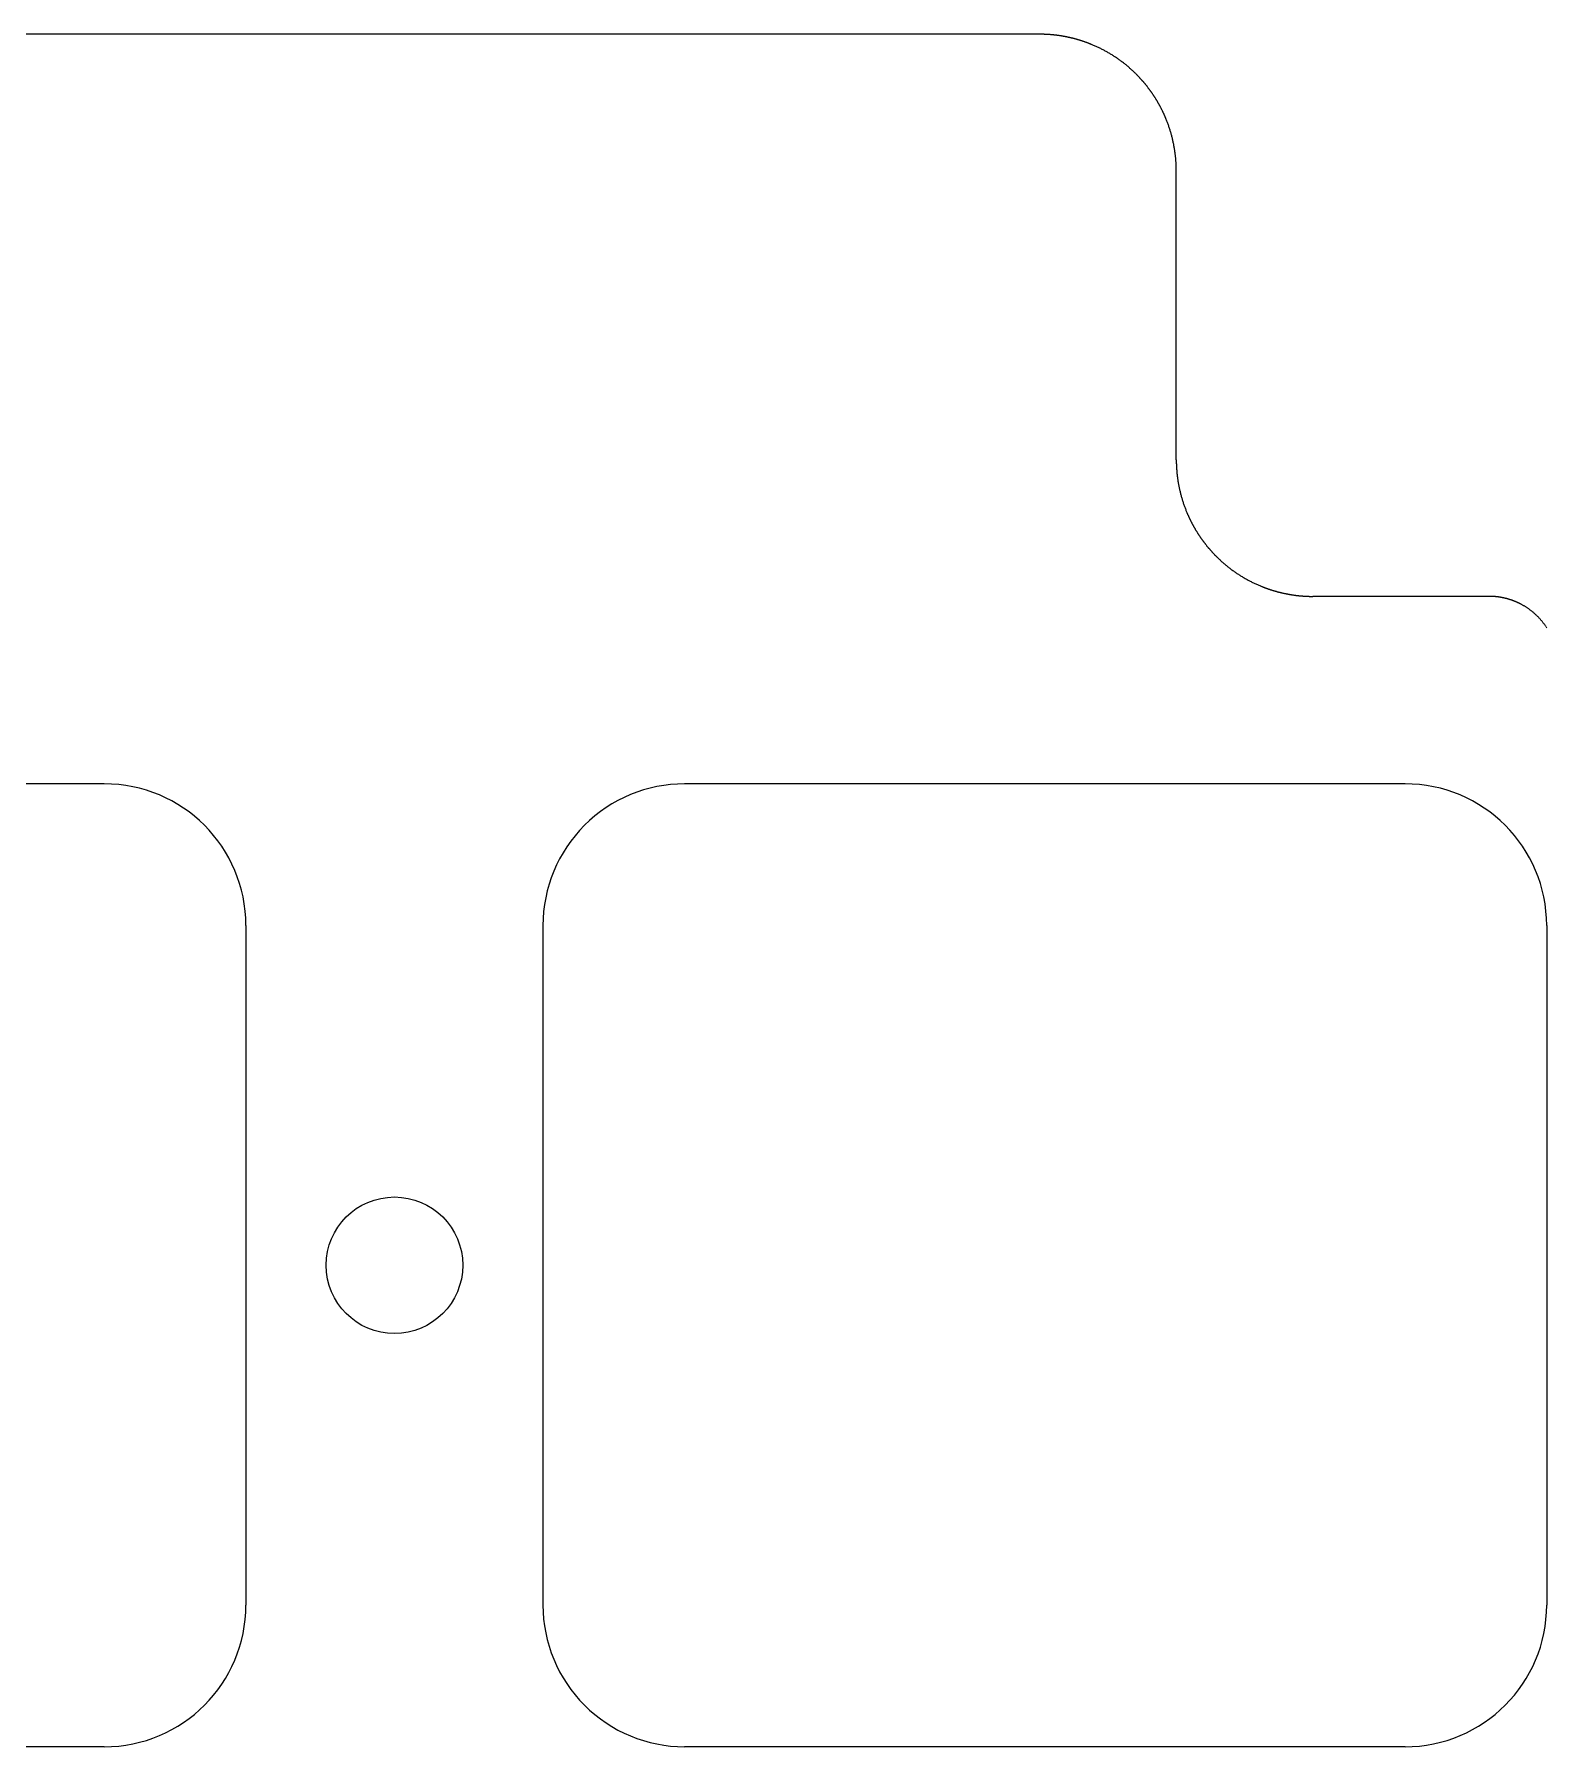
# Model space of a CAD drawing. Header units: millimetres. Extents: x -10 to 277, y -95 to 18.
# Drawn here: x 23.3 to 45.45, y -7.05 to 18.03 of the extents above; entities that cross this region are included whole.
import ezdxf

# ---------------------------------------------------------------- set-up
doc = ezdxf.new("R2010")
doc.units = ezdxf.units.MM
doc.header["$MEASUREMENT"] = 0
doc.layers.add('Edge.Cuts', color=53, linetype='CONTINUOUS')

msp = doc.modelspace()

# ---------------------------------------------------------------- linework, layer by layer
at = {"layer": 'Edge.Cuts', "linetype": 'Continuous'}
for p, q in [((38.025, 18.026), (18.8666, 18.026)), ((38.027308, 18.025999), (38.025, 18.026)), ((38.03364, 18.025981), (38.027308, 18.025999)), ((38.039969, 18.025944), (38.03364, 18.025981)), ((38.046299, 18.025887), (38.039969, 18.025944)), ((38.052627, 18.025809), (38.046299, 18.025887)), ((38.058957, 18.025712), (38.052627, 18.025809)), ((38.065284, 18.025595), (38.058957, 18.025712)), ((38.071612, 18.025457), (38.065284, 18.025595)), ((38.077937, 18.0253), (38.071612, 18.025457)), ((38.084264, 18.025123), (38.077937, 18.0253)), ((38.090588, 18.024925), (38.084264, 18.025123)), ((38.096912, 18.024708), (38.090588, 18.024925)), ((38.103235, 18.024471), (38.096912, 18.024708)), ((38.109557, 18.024213), (38.103235, 18.024471)), ((38.115877, 18.023936), (38.109557, 18.024213)), ((38.122198, 18.023639), (38.115877, 18.023936)), ((38.128516, 18.023322), (38.122198, 18.023639)), ((38.134834, 18.022984), (38.128516, 18.023322)), ((38.14115, 18.022627), (38.134834, 18.022984)), ((38.147465, 18.02225), (38.14115, 18.022627)), ((38.153778, 18.021853), (38.147465, 18.02225)), ((38.160091, 18.021436), (38.153778, 18.021853)), ((38.1664, 18.020999), (38.160091, 18.021436)), ((38.17271, 18.020542), (38.1664, 18.020999)), ((38.179017, 18.020065), (38.17271, 18.020542)), ((38.185323, 18.019568), (38.179017, 18.020065)), ((38.191627, 18.019051), (38.185323, 18.019568)), ((38.19793, 18.018515), (38.191627, 18.019051)), ((38.204229, 18.017958), (38.19793, 18.018515)), ((38.210528, 18.017381), (38.204229, 18.017958)), ((38.216824, 18.016785), (38.210528, 18.017381)), ((38.223119, 18.016169), (38.216824, 18.016785)), ((38.229411, 18.015532), (38.223119, 18.016169)), ((38.235702, 18.014876), (38.229411, 18.015532)), ((38.24199, 18.0142), (38.235702, 18.014876)), ((38.248276, 18.013504), (38.24199, 18.0142)), ((38.254559, 18.012788), (38.248276, 18.013504)), ((38.260841, 18.012053), (38.254559, 18.012788)), ((38.26712, 18.011297), (38.260841, 18.012053)), ((38.273397, 18.010522), (38.26712, 18.011297)), ((38.27967, 18.009726), (38.273397, 18.010522)), ((38.285942, 18.008911), (38.27967, 18.009726)), ((38.29221, 18.008076), (38.285942, 18.008911)), ((38.298477, 18.007221), (38.29221, 18.008076)), ((38.304739, 18.006347), (38.298477, 18.007221)), ((38.311, 18.005452), (38.304739, 18.006347)), ((38.317257, 18.004538), (38.311, 18.005452)), ((38.323512, 18.003604), (38.317257, 18.004538)), ((38.329764, 18.002651), (38.323512, 18.003604)), ((38.336013, 18.001677), (38.329764, 18.002651)), ((38.342258, 18.000684), (38.336013, 18.001677)), ((38.3485, 17.999671), (38.342258, 18.000684)), ((38.354739, 17.998638), (38.3485, 17.999671)), ((38.360975, 17.997585), (38.354739, 17.998638)), ((38.367207, 17.996513), (38.360975, 17.997585)), ((38.373436, 17.995421), (38.367207, 17.996513)), ((38.379661, 17.994309), (38.373436, 17.995421)), ((38.385884, 17.993178), (38.379661, 17.994309)), ((38.392102, 17.992027), (38.385884, 17.993178)), ((38.398317, 17.990856), (38.392102, 17.992027)), ((38.404528, 17.989666), (38.398317, 17.990856)), ((38.410735, 17.988456), (38.404528, 17.989666)), ((38.416938, 17.987226), (38.410735, 17.988456)), ((38.423138, 17.985977), (38.416938, 17.987226)), ((38.429333, 17.984708), (38.423138, 17.985977)), ((38.435525, 17.983419), (38.429333, 17.984708)), ((38.441712, 17.982111), (38.435525, 17.983419)), ((38.447896, 17.980784), (38.441712, 17.982111)), ((38.454075, 17.979436), (38.447896, 17.980784)), ((38.46025, 17.97807), (38.454075, 17.979436)), ((38.46642, 17.976683), (38.46025, 17.97807)), ((38.472587, 17.975277), (38.46642, 17.976683)), ((38.478748, 17.973852), (38.472587, 17.975277)), ((38.484906, 17.972407), (38.478748, 17.973852)), ((38.491058, 17.970943), (38.484906, 17.972407)), ((38.497207, 17.969459), (38.491058, 17.970943)), ((38.50335, 17.967956), (38.497207, 17.969459)), ((38.509489, 17.966433), (38.50335, 17.967956)), ((38.515622, 17.964891), (38.509489, 17.966433)), ((38.521751, 17.96333), (38.515622, 17.964891)), ((38.527875, 17.961749), (38.521751, 17.96333)), ((38.533995, 17.960149), (38.527875, 17.961749)), ((38.540108, 17.958529), (38.533995, 17.960149)), ((38.546217, 17.95689), (38.540108, 17.958529)), ((38.552321, 17.955232), (38.546217, 17.95689)), ((38.55842, 17.953554), (38.552321, 17.955232)), ((38.564512, 17.951858), (38.55842, 17.953554)), ((38.5706, 17.950141), (38.564512, 17.951858)), ((38.576683, 17.948406), (38.5706, 17.950141)), ((38.58276, 17.946651), (38.576683, 17.948406)), ((38.588831, 17.944878), (38.58276, 17.946651)), ((38.594897, 17.943085), (38.588831, 17.944878)), ((38.600957, 17.941272), (38.594897, 17.943085)), ((38.607011, 17.939441), (38.600957, 17.941272)), ((38.61306, 17.93759), (38.607011, 17.939441)), ((38.619103, 17.935721), (38.61306, 17.93759)), ((38.625139, 17.933832), (38.619103, 17.935721)), ((38.63117, 17.931924), (38.625139, 17.933832)), ((38.637195, 17.929997), (38.63117, 17.931924)), ((38.643214, 17.928051), (38.637195, 17.929997)), ((38.649226, 17.926086), (38.643214, 17.928051)), ((38.655232, 17.924102), (38.649226, 17.926086)), ((38.661232, 17.922099), (38.655232, 17.924102)), ((38.667226, 17.920077), (38.661232, 17.922099)), ((38.673213, 17.918036), (38.667226, 17.920077)), ((38.679194, 17.915976), (38.673213, 17.918036)), ((38.685168, 17.913898), (38.679194, 17.915976)), ((38.691136, 17.9118), (38.685168, 17.913898)), ((38.697097, 17.909684), (38.691136, 17.9118)), ((38.703052, 17.907548), (38.697097, 17.909684)), ((38.708999, 17.905394), (38.703052, 17.907548)), ((38.71494, 17.903221), (38.708999, 17.905394)), ((38.720874, 17.901029), (38.71494, 17.903221)), ((38.726801, 17.898819), (38.720874, 17.901029)), ((38.732721, 17.89659), (38.726801, 17.898819)), ((38.738633, 17.894342), (38.732721, 17.89659)), ((38.744539, 17.892075), (38.738633, 17.894342)), ((38.750438, 17.88979), (38.744539, 17.892075)), ((38.756329, 17.887486), (38.750438, 17.88979)), ((38.762213, 17.885163), (38.756329, 17.887486)), ((38.768089, 17.882822), (38.762213, 17.885163)), ((38.773958, 17.880462), (38.768089, 17.882822)), ((38.77982, 17.878084), (38.773958, 17.880462)), ((38.785674, 17.875687), (38.77982, 17.878084)), ((38.79152, 17.873272), (38.785674, 17.875687)), ((38.80319, 17.868386), (38.79152, 17.873272)), ((38.814829, 17.863427), (38.80319, 17.868386)), ((38.826436, 17.858394), (38.814829, 17.863427)), ((38.83801, 17.853287), (38.826436, 17.858394)), ((38.849552, 17.848108), (38.83801, 17.853287)), ((38.861061, 17.842856), (38.849552, 17.848108)), ((38.872537, 17.837531), (38.861061, 17.842856)), ((38.883978, 17.832134), (38.872537, 17.837531)), ((38.895385, 17.826665), (38.883978, 17.832134)), ((38.906757, 17.821124), (38.895385, 17.826665)), ((38.918093, 17.815511), (38.906757, 17.821124)), ((38.929394, 17.809826), (38.918093, 17.815511)), ((38.940658, 17.804071), (38.929394, 17.809826)), ((38.951885, 17.798244), (38.940658, 17.804071)), ((38.963075, 17.792347), (38.951885, 17.798244)), ((38.974228, 17.786379), (38.963075, 17.792347)), ((38.985342, 17.78034), (38.974228, 17.786379)), ((38.996417, 17.774232), (38.985342, 17.78034)), ((39.007454, 17.768054), (38.996417, 17.774232)), ((39.018451, 17.761806), (39.007454, 17.768054)), ((39.029408, 17.75549), (39.018451, 17.761806)), ((39.040324, 17.749104), (39.029408, 17.75549)), ((39.0512, 17.742649), (39.040324, 17.749104)), ((39.062034, 17.736126), (39.0512, 17.742649)), ((39.072827, 17.729534), (39.062034, 17.736126)), ((39.083578, 17.722875), (39.072827, 17.729534)), ((39.094286, 17.716148), (39.083578, 17.722875)), ((39.104951, 17.709353), (39.094286, 17.716148)), ((39.115572, 17.702491), (39.104951, 17.709353)), ((39.12615, 17.695563), (39.115572, 17.702491)), ((39.136684, 17.688567), (39.12615, 17.695563)), ((39.147173, 17.681506), (39.136684, 17.688567)), ((39.157617, 17.674378), (39.147173, 17.681506)), ((39.168016, 17.667184), (39.157617, 17.674378)), ((39.178368, 17.659925), (39.168016, 17.667184)), ((39.188675, 17.652601), (39.178368, 17.659925)), ((39.198935, 17.645211), (39.188675, 17.652601)), ((39.209148, 17.637757), (39.198935, 17.645211)), ((39.219313, 17.630239), (39.209148, 17.637757)), ((39.229431, 17.622656), (39.219313, 17.630239)), ((39.2395, 17.61501), (39.229431, 17.622656)), ((39.249521, 17.6073), (39.2395, 17.61501)), ((39.259493, 17.599526), (39.249521, 17.6073)), ((39.269416, 17.59169), (39.259493, 17.599526)), ((39.279289, 17.583791), (39.269416, 17.59169)), ((39.289113, 17.57583), (39.279289, 17.583791)), ((39.298885, 17.567806), (39.289113, 17.57583)), ((39.308607, 17.559721), (39.298885, 17.567806)), ((39.318278, 17.551574), (39.308607, 17.559721)), ((39.327898, 17.543366), (39.318278, 17.551574)), ((39.337466, 17.535097), (39.327898, 17.543366)), ((39.346982, 17.526768), (39.337466, 17.535097)), ((39.356445, 17.518378), (39.346982, 17.526768)), ((39.365855, 17.509928), (39.356445, 17.518378)), ((39.375213, 17.501418), (39.365855, 17.509928)), ((39.384517, 17.492849), (39.375213, 17.501418)), ((39.393767, 17.48422), (39.384517, 17.492849)), ((39.402963, 17.475533), (39.393767, 17.48422)), ((39.412104, 17.466787), (39.402963, 17.475533)), ((39.421191, 17.457982), (39.412104, 17.466787)), ((39.430223, 17.44912), (39.421191, 17.457982)), ((39.4392, 17.4402), (39.430223, 17.44912)), ((39.440831, 17.438567), (39.4392, 17.4402)), ((39.445296, 17.434077), (39.440831, 17.438567)), ((39.449746, 17.429575), (39.445296, 17.434077)), ((39.454182, 17.425058), (39.449746, 17.429575)), ((39.458602, 17.420528), (39.454182, 17.425058)), ((39.463009, 17.415984), (39.458602, 17.420528)), ((39.4674, 17.411426), (39.463009, 17.415984)), ((39.471778, 17.406854), (39.4674, 17.411426)), ((39.47614, 17.40227), (39.471778, 17.406854)), ((39.480489, 17.397671), (39.47614, 17.40227)), ((39.484821, 17.393059), (39.480489, 17.397671)), ((39.48914, 17.388433), (39.484821, 17.393059)), ((39.493443, 17.383794), (39.48914, 17.388433)), ((39.497733, 17.379141), (39.493443, 17.383794)), ((39.502006, 17.374475), (39.497733, 17.379141)), ((39.506265, 17.369796), (39.502006, 17.374475)), ((39.510509, 17.365104), (39.506265, 17.369796)), ((39.514738, 17.360397), (39.510509, 17.365104)), ((39.518952, 17.355678), (39.514738, 17.360397)), ((39.523151, 17.350946), (39.518952, 17.355678)), ((39.527335, 17.346201), (39.523151, 17.350946)), ((39.531504, 17.341442), (39.527335, 17.346201)), ((39.535657, 17.336671), (39.531504, 17.341442)), ((39.539796, 17.331886), (39.535657, 17.336671)), ((39.543918, 17.327089), (39.539796, 17.331886)), ((39.548027, 17.322278), (39.543918, 17.327089)), ((39.552119, 17.317455), (39.548027, 17.322278)), ((39.556196, 17.312618), (39.552119, 17.317455)), ((39.560258, 17.30777), (39.556196, 17.312618)), ((39.564304, 17.302907), (39.560258, 17.30777)), ((39.568335, 17.298034), (39.564304, 17.302907)), ((39.572351, 17.293146), (39.568335, 17.298034)), ((39.57635, 17.288247), (39.572351, 17.293146)), ((39.580335, 17.283334), (39.57635, 17.288247)), ((39.584303, 17.27841), (39.580335, 17.283334)), ((39.588256, 17.273472), (39.584303, 17.27841)), ((39.592193, 17.268523), (39.588256, 17.273472)), ((39.596115, 17.26356), (39.592193, 17.268523)), ((39.600021, 17.258586), (39.596115, 17.26356)), ((39.603911, 17.253599), (39.600021, 17.258586)), ((39.607785, 17.248601), (39.603911, 17.253599)), ((39.611644, 17.243589), (39.607785, 17.248601)), ((39.615486, 17.238566), (39.611644, 17.243589)), ((39.619313, 17.233531), (39.615486, 17.238566)), ((39.623123, 17.228484), (39.619313, 17.233531)), ((39.626918, 17.223424), (39.623123, 17.228484)), ((39.630696, 17.218353), (39.626918, 17.223424)), ((39.634459, 17.213269), (39.630696, 17.218353)), ((39.638205, 17.208174), (39.634459, 17.213269)), ((39.641936, 17.203067), (39.638205, 17.208174)), ((39.64565, 17.197948), (39.641936, 17.203067)), ((39.649348, 17.192817), (39.64565, 17.197948)), ((39.653029, 17.187676), (39.649348, 17.192817)), ((39.656695, 17.182521), (39.653029, 17.187676)), ((39.660343, 17.177356), (39.656695, 17.182521)), ((39.663976, 17.172179), (39.660343, 17.177356)), ((39.667592, 17.166991), (39.663976, 17.172179)), ((39.671192, 17.161791), (39.667592, 17.166991)), ((39.674775, 17.15658), (39.671192, 17.161791)), ((39.678343, 17.151357), (39.674775, 17.15658)), ((39.681893, 17.146124), (39.678343, 17.151357)), ((39.685427, 17.140879), (39.681893, 17.146124)), ((39.688944, 17.135623), (39.685427, 17.140879)), ((39.692444, 17.130355), (39.688944, 17.135623)), ((39.695928, 17.125077), (39.692444, 17.130355)), ((39.699396, 17.119787), (39.695928, 17.125077)), ((39.702846, 17.114487), (39.699396, 17.119787)), ((39.70628, 17.109176), (39.702846, 17.114487)), ((39.709696, 17.103854), (39.70628, 17.109176)), ((39.713097, 17.098521), (39.709696, 17.103854)), ((39.71648, 17.093178), (39.713097, 17.098521)), ((39.719846, 17.087823), (39.71648, 17.093178)), ((39.723195, 17.082458), (39.719846, 17.087823)), ((39.726528, 17.077082), (39.723195, 17.082458)), ((39.729843, 17.071696), (39.726528, 17.077082)), ((39.733142, 17.066299), (39.729843, 17.071696)), ((39.736423, 17.060893), (39.733142, 17.066299)), ((39.739687, 17.055475), (39.736423, 17.060893)), ((39.742934, 17.050047), (39.739687, 17.055475)), ((39.746164, 17.044609), (39.742934, 17.050047)), ((39.749376, 17.039161), (39.746164, 17.044609)), ((39.752572, 17.033702), (39.749376, 17.039161)), ((39.75575, 17.028234), (39.752572, 17.033702)), ((39.758911, 17.022755), (39.75575, 17.028234)), ((39.762055, 17.017267), (39.758911, 17.022755)), ((39.765181, 17.011768), (39.762055, 17.017267)), ((39.76829, 17.00626), (39.765181, 17.011768)), ((39.771381, 17.000741), (39.76829, 17.00626)), ((39.774455, 16.995213), (39.771381, 17.000741)), ((39.777512, 16.989675), (39.774455, 16.995213)), ((39.78055, 16.984128), (39.777512, 16.989675)), ((39.783572, 16.978571), (39.78055, 16.984128)), ((39.786576, 16.973004), (39.783572, 16.978571)), ((39.789562, 16.967428), (39.786576, 16.973004)), ((39.79253, 16.961843), (39.789562, 16.967428)), ((39.795482, 16.956247), (39.79253, 16.961843)), ((39.798415, 16.950643), (39.795482, 16.956247)), ((39.80133, 16.94503), (39.798415, 16.950643)), ((39.804228, 16.939407), (39.80133, 16.94503)), ((39.807108, 16.933775), (39.804228, 16.939407)), ((39.80997, 16.928134), (39.807108, 16.933775)), ((39.812815, 16.922484), (39.80997, 16.928134)), ((39.815641, 16.916825), (39.812815, 16.922484)), ((39.81845, 16.911157), (39.815641, 16.916825)), ((39.82124, 16.90548), (39.81845, 16.911157)), ((39.824013, 16.899794), (39.82124, 16.90548)), ((39.826767, 16.8941), (39.824013, 16.899794)), ((39.829504, 16.888397), (39.826767, 16.8941)), ((39.832223, 16.882685), (39.829504, 16.888397)), ((39.834923, 16.876965), (39.832223, 16.882685)), ((39.837606, 16.871236), (39.834923, 16.876965)), ((39.84027, 16.865499), (39.837606, 16.871236)), ((39.842916, 16.859753), (39.84027, 16.865499)), ((39.845544, 16.853999), (39.842916, 16.859753)), ((39.848154, 16.848237), (39.845544, 16.853999)), ((39.850746, 16.842466), (39.848154, 16.848237)), ((39.853319, 16.836688), (39.850746, 16.842466)), ((39.855874, 16.830901), (39.853319, 16.836688)), ((39.858411, 16.825106), (39.855874, 16.830901)), ((39.860929, 16.819303), (39.858411, 16.825106)), ((39.863429, 16.813492), (39.860929, 16.819303)), ((39.865911, 16.807674), (39.863429, 16.813492)), ((39.868374, 16.801847), (39.865911, 16.807674)), ((39.870819, 16.796013), (39.868374, 16.801847)), ((39.873245, 16.790171), (39.870819, 16.796013)), ((39.878042, 16.778465), (39.873245, 16.790171)), ((39.882765, 16.766728), (39.878042, 16.778465)), ((39.887414, 16.754962), (39.882765, 16.766728)), ((39.891988, 16.743167), (39.887414, 16.754962)), ((39.896487, 16.731344), (39.891988, 16.743167)), ((39.900912, 16.719492), (39.896487, 16.731344)), ((39.905261, 16.707613), (39.900912, 16.719492)), ((39.909535, 16.695706), (39.905261, 16.707613)), ((39.913734, 16.683773), (39.909535, 16.695706)), ((39.917857, 16.671814), (39.913734, 16.683773)), ((39.921904, 16.659829), (39.917857, 16.671814)), ((39.925875, 16.647819), (39.921904, 16.659829)), ((39.929771, 16.635785), (39.925875, 16.647819)), ((39.93359, 16.623726), (39.929771, 16.635785)), ((39.937332, 16.611644), (39.93359, 16.623726)), ((39.940998, 16.599538), (39.937332, 16.611644)), ((39.944587, 16.58741), (39.940998, 16.599538)), ((39.9481, 16.575259), (39.944587, 16.58741)), ((39.951535, 16.563087), (39.9481, 16.575259)), ((39.954894, 16.550894), (39.951535, 16.563087)), ((39.958175, 16.53868), (39.954894, 16.550894)), ((39.961379, 16.526446), (39.958175, 16.53868)), ((39.964505, 16.514191), (39.961379, 16.526446)), ((39.967553, 16.501918), (39.964505, 16.514191)), ((39.970524, 16.489626), (39.967553, 16.501918)), ((39.973417, 16.477316), (39.970524, 16.489626)), ((39.976232, 16.464988), (39.973417, 16.477316)), ((39.978969, 16.452642), (39.976232, 16.464988)), ((39.981628, 16.44028), (39.978969, 16.452642)), ((39.984208, 16.427902), (39.981628, 16.44028)), ((39.98671, 16.415507), (39.984208, 16.427902)), ((39.989134, 16.403098), (39.98671, 16.415507)), ((39.991479, 16.390673), (39.989134, 16.403098)), ((39.993745, 16.378234), (39.991479, 16.390673)), ((39.995933, 16.365781), (39.993745, 16.378234)), ((39.998041, 16.353315), (39.995933, 16.365781)), ((40.000071, 16.340836), (39.998041, 16.353315)), ((40.002022, 16.328344), (40.000071, 16.340836)), ((40.003894, 16.31584), (40.002022, 16.328344)), ((40.005686, 16.303325), (40.003894, 16.31584)), ((40.0074, 16.290798), (40.005686, 16.303325)), ((40.009034, 16.278261), (40.0074, 16.290798)), ((40.010589, 16.265714), (40.009034, 16.278261)), ((40.012064, 16.253157), (40.010589, 16.265714)), ((40.01346, 16.240592), (40.012064, 16.253157)), ((40.014777, 16.228017), (40.01346, 16.240592)), ((40.016014, 16.215434), (40.014777, 16.228017)), ((40.017171, 16.202843), (40.016014, 16.215434)), ((40.018249, 16.190245), (40.017171, 16.202843)), ((40.019247, 16.17764), (40.018249, 16.190245)), ((40.020166, 16.165028), (40.019247, 16.17764)), ((40.021004, 16.15241), (40.020166, 16.165028)), ((40.021763, 16.139787), (40.021004, 16.15241)), ((40.022442, 16.127159), (40.021763, 16.139787)), ((40.023042, 16.114526), (40.022442, 16.127159)), ((40.023561, 16.101889), (40.023042, 16.114526)), ((40.024001, 16.089248), (40.023561, 16.101889)), ((40.02436, 16.076603), (40.024001, 16.089248)), ((40.02464, 16.063956), (40.02436, 16.076603)), ((40.02484, 16.051306), (40.02464, 16.063956)), ((40.02496, 16.038654), (40.02484, 16.051306)), ((40.025, 16.026), (40.02496, 16.038654)), ((40.025, 11.7946), (40.025, 16.026)), ((40.025, 11.7946), (40.02504, 11.781946)), ((40.02504, 11.781946), (40.02516, 11.769294)), ((40.02516, 11.769294), (40.02536, 11.756644)), ((40.02536, 11.756644), (40.02564, 11.743997)), ((40.02564, 11.743997), (40.025999, 11.731352)), ((40.025999, 11.731352), (40.026439, 11.718711)), ((40.026439, 11.718711), (40.026958, 11.706074)), ((40.026958, 11.706074), (40.027558, 11.693441)), ((40.027558, 11.693441), (40.028237, 11.680813)), ((40.028237, 11.680813), (40.028996, 11.66819)), ((40.028996, 11.66819), (40.029834, 11.655572)), ((40.029834, 11.655572), (40.030753, 11.64296)), ((40.030753, 11.64296), (40.031751, 11.630355)), ((40.031751, 11.630355), (40.032829, 11.617757)), ((40.032829, 11.617757), (40.033986, 11.605166)), ((40.033986, 11.605166), (40.035223, 11.592583)), ((40.035223, 11.592583), (40.03654, 11.580008)), ((40.03654, 11.580008), (40.037936, 11.567443)), ((40.037936, 11.567443), (40.039411, 11.554886)), ((40.039411, 11.554886), (40.040966, 11.542339)), ((40.040966, 11.542339), (40.0426, 11.529802)), ((40.0426, 11.529802), (40.044314, 11.517275)), ((40.044314, 11.517275), (40.046106, 11.50476)), ((40.046106, 11.50476), (40.047978, 11.492256)), ((40.047978, 11.492256), (40.049929, 11.479764)), ((40.049929, 11.479764), (40.051959, 11.467285)), ((40.051959, 11.467285), (40.054067, 11.454819)), ((40.054067, 11.454819), (40.056255, 11.442366)), ((40.056255, 11.442366), (40.058521, 11.429927)), ((40.058521, 11.429927), (40.060866, 11.417502)), ((40.060866, 11.417502), (40.06329, 11.405093)), ((40.06329, 11.405093), (40.065792, 11.392698)), ((40.065792, 11.392698), (40.068372, 11.38032)), ((40.068372, 11.38032), (40.071031, 11.367958)), ((40.071031, 11.367958), (40.073768, 11.355612)), ((40.073768, 11.355612), (40.076583, 11.343284)), ((40.076583, 11.343284), (40.079476, 11.330974)), ((40.079476, 11.330974), (40.082447, 11.318682)), ((40.082447, 11.318682), (40.085495, 11.306409)), ((40.085495, 11.306409), (40.088621, 11.294154)), ((40.088621, 11.294154), (40.091825, 11.28192)), ((40.091825, 11.28192), (40.095106, 11.269706)), ((40.095106, 11.269706), (40.098465, 11.257513)), ((40.098465, 11.257513), (40.1019, 11.245341)), ((40.1019, 11.245341), (40.105413, 11.23319)), ((40.105413, 11.23319), (40.109002, 11.221062)), ((40.109002, 11.221062), (40.112668, 11.208956)), ((40.112668, 11.208956), (40.11641, 11.196874)), ((40.11641, 11.196874), (40.120229, 11.184815)), ((40.120229, 11.184815), (40.124125, 11.172781)), ((40.124125, 11.172781), (40.128096, 11.160771)), ((40.128096, 11.160771), (40.132143, 11.148786)), ((40.132143, 11.148786), (40.136266, 11.136827)), ((40.136266, 11.136827), (40.140465, 11.124894)), ((40.140465, 11.124894), (40.144739, 11.112987)), ((40.144739, 11.112987), (40.149088, 11.101108)), ((40.149088, 11.101108), (40.153513, 11.089256)), ((40.153513, 11.089256), (40.158012, 11.077433)), ((40.158012, 11.077433), (40.162586, 11.065638)), ((40.162586, 11.065638), (40.167235, 11.053872)), ((40.167235, 11.053872), (40.171958, 11.042135)), ((40.171958, 11.042135), (40.176755, 11.030429)), ((40.176755, 11.030429), (40.179181, 11.024587)), ((40.179181, 11.024587), (40.181626, 11.018753)), ((40.181626, 11.018753), (40.184089, 11.012926)), ((40.184089, 11.012926), (40.186571, 11.007108)), ((40.186571, 11.007108), (40.189071, 11.001297)), ((40.189071, 11.001297), (40.191589, 10.995494)), ((40.191589, 10.995494), (40.194126, 10.989699)), ((40.194126, 10.989699), (40.196681, 10.983912)), ((40.196681, 10.983912), (40.199254, 10.978134)), ((40.199254, 10.978134), (40.201846, 10.972363)), ((40.201846, 10.972363), (40.204456, 10.966601)), ((40.204456, 10.966601), (40.207084, 10.960847)), ((40.207084, 10.960847), (40.20973, 10.955101)), ((40.20973, 10.955101), (40.212394, 10.949364)), ((40.212394, 10.949364), (40.215077, 10.943635)), ((40.215077, 10.943635), (40.217777, 10.937915)), ((40.217777, 10.937915), (40.220496, 10.932203)), ((40.220496, 10.932203), (40.223233, 10.9265)), ((40.223233, 10.9265), (40.225987, 10.920806)), ((40.225987, 10.920806), (40.22876, 10.91512)), ((40.22876, 10.91512), (40.23155, 10.909443)), ((40.23155, 10.909443), (40.234359, 10.903775)), ((40.234359, 10.903775), (40.237185, 10.898116)), ((40.237185, 10.898116), (40.24003, 10.892466)), ((40.24003, 10.892466), (40.242892, 10.886825)), ((40.242892, 10.886825), (40.245772, 10.881193)), ((40.245772, 10.881193), (40.24867, 10.87557)), ((40.24867, 10.87557), (40.251585, 10.869957)), ((40.251585, 10.869957), (40.254518, 10.864353)), ((40.254518, 10.864353), (40.25747, 10.858757)), ((40.25747, 10.858757), (40.260438, 10.853172)), ((40.260438, 10.853172), (40.263424, 10.847596)), ((40.263424, 10.847596), (40.266428, 10.842029)), ((40.266428, 10.842029), (40.26945, 10.836472)), ((40.26945, 10.836472), (40.272488, 10.830925)), ((40.272488, 10.830925), (40.275545, 10.825387)), ((40.275545, 10.825387), (40.278619, 10.819859)), ((40.278619, 10.819859), (40.28171, 10.81434)), ((40.28171, 10.81434), (40.284819, 10.808832)), ((40.284819, 10.808832), (40.287945, 10.803333)), ((40.287945, 10.803333), (40.291089, 10.797845)), ((40.291089, 10.797845), (40.29425, 10.792366)), ((40.29425, 10.792366), (40.297428, 10.786898)), ((40.297428, 10.786898), (40.300624, 10.781439)), ((40.300624, 10.781439), (40.303836, 10.775991)), ((40.303836, 10.775991), (40.307066, 10.770553)), ((40.307066, 10.770553), (40.310313, 10.765125)), ((40.310313, 10.765125), (40.313577, 10.759707)), ((40.313577, 10.759707), (40.316858, 10.754301)), ((40.316858, 10.754301), (40.320157, 10.748904)), ((40.320157, 10.748904), (40.323472, 10.743518)), ((40.323472, 10.743518), (40.326805, 10.738142)), ((40.326805, 10.738142), (40.330154, 10.732777)), ((40.330154, 10.732777), (40.33352, 10.727422)), ((40.33352, 10.727422), (40.336903, 10.722079)), ((40.336903, 10.722079), (40.340304, 10.716746)), ((40.340304, 10.716746), (40.34372, 10.711424)), ((40.34372, 10.711424), (40.347154, 10.706113)), ((40.347154, 10.706113), (40.350604, 10.700813)), ((40.350604, 10.700813), (40.354072, 10.695523)), ((40.354072, 10.695523), (40.357556, 10.690245)), ((40.357556, 10.690245), (40.361056, 10.684977)), ((40.361056, 10.684977), (40.364573, 10.679721)), ((40.364573, 10.679721), (40.368107, 10.674476)), ((40.368107, 10.674476), (40.371657, 10.669243)), ((40.371657, 10.669243), (40.375225, 10.66402)), ((40.375225, 10.66402), (40.378808, 10.658809)), ((40.378808, 10.658809), (40.382408, 10.653609)), ((40.382408, 10.653609), (40.386024, 10.648421)), ((40.386024, 10.648421), (40.389657, 10.643244)), ((40.389657, 10.643244), (40.393305, 10.638079)), ((40.393305, 10.638079), (40.396971, 10.632924)), ((40.396971, 10.632924), (40.400652, 10.627783)), ((40.400652, 10.627783), (40.40435, 10.622652)), ((40.40435, 10.622652), (40.408064, 10.617533)), ((40.408064, 10.617533), (40.411795, 10.612426)), ((40.411795, 10.612426), (40.415541, 10.607331)), ((40.415541, 10.607331), (40.419304, 10.602247)), ((40.419304, 10.602247), (40.423082, 10.597176)), ((40.423082, 10.597176), (40.426877, 10.592116)), ((40.426877, 10.592116), (40.430687, 10.587069)), ((40.430687, 10.587069), (40.434514, 10.582034)), ((40.434514, 10.582034), (40.438356, 10.577011)), ((40.438356, 10.577011), (40.442215, 10.571999)), ((40.442215, 10.571999), (40.446089, 10.567001)), ((40.446089, 10.567001), (40.449979, 10.562014)), ((40.449979, 10.562014), (40.453885, 10.55704)), ((40.453885, 10.55704), (40.457807, 10.552077)), ((40.457807, 10.552077), (40.461744, 10.547128)), ((40.461744, 10.547128), (40.465697, 10.54219)), ((40.465697, 10.54219), (40.469665, 10.537266)), ((40.469665, 10.537266), (40.47365, 10.532353)), ((40.47365, 10.532353), (40.477649, 10.527454)), ((40.477649, 10.527454), (40.481665, 10.522566)), ((40.481665, 10.522566), (40.485696, 10.517693)), ((40.485696, 10.517693), (40.489742, 10.51283)), ((40.489742, 10.51283), (40.493804, 10.507982)), ((40.493804, 10.507982), (40.497881, 10.503145)), ((40.497881, 10.503145), (40.501973, 10.498322)), ((40.501973, 10.498322), (40.506082, 10.493511)), ((40.506082, 10.493511), (40.510204, 10.488714)), ((40.510204, 10.488714), (40.514343, 10.483929)), ((40.514343, 10.483929), (40.518496, 10.479158)), ((40.518496, 10.479158), (40.522665, 10.474399)), ((40.522665, 10.474399), (40.526849, 10.469654)), ((40.526849, 10.469654), (40.531048, 10.464922)), ((40.531048, 10.464922), (40.535262, 10.460203)), ((40.535262, 10.460203), (40.539491, 10.455496)), ((40.539491, 10.455496), (40.543735, 10.450804)), ((40.543735, 10.450804), (40.547994, 10.446125)), ((40.547994, 10.446125), (40.552267, 10.441459)), ((40.552267, 10.441459), (40.556557, 10.436806)), ((40.556557, 10.436806), (40.56086, 10.432167)), ((40.56086, 10.432167), (40.565179, 10.427541)), ((40.565179, 10.427541), (40.569511, 10.422929)), ((40.569511, 10.422929), (40.57386, 10.41833)), ((40.57386, 10.41833), (40.578222, 10.413746)), ((40.578222, 10.413746), (40.5826, 10.409174)), ((40.5826, 10.409174), (40.586991, 10.404616)), ((40.586991, 10.404616), (40.591398, 10.400072)), ((40.591398, 10.400072), (40.595818, 10.395542)), ((40.595818, 10.395542), (40.600254, 10.391025)), ((40.600254, 10.391025), (40.604704, 10.386523)), ((40.604704, 10.386523), (40.609169, 10.382033)), ((40.609169, 10.382033), (40.6108, 10.3804)), ((40.6108, 10.3804), (40.619777, 10.37148)), ((40.619777, 10.37148), (40.628809, 10.362618)), ((40.628809, 10.362618), (40.637896, 10.353813)), ((40.637896, 10.353813), (40.647037, 10.345067)), ((40.647037, 10.345067), (40.656233, 10.33638)), ((40.656233, 10.33638), (40.665483, 10.327751)), ((40.665483, 10.327751), (40.674787, 10.319182)), ((40.674787, 10.319182), (40.684145, 10.310672)), ((40.684145, 10.310672), (40.693555, 10.302222)), ((40.693555, 10.302222), (40.703018, 10.293832)), ((40.703018, 10.293832), (40.712534, 10.285503)), ((40.712534, 10.285503), (40.722102, 10.277234)), ((40.722102, 10.277234), (40.731722, 10.269026)), ((40.731722, 10.269026), (40.741393, 10.260879)), ((40.741393, 10.260879), (40.751115, 10.252794)), ((40.751115, 10.252794), (40.760887, 10.24477)), ((40.760887, 10.24477), (40.770711, 10.236809)), ((40.770711, 10.236809), (40.780584, 10.22891)), ((40.780584, 10.22891), (40.790507, 10.221074)), ((40.790507, 10.221074), (40.800479, 10.2133)), ((40.800479, 10.2133), (40.8105, 10.20559)), ((40.8105, 10.20559), (40.820569, 10.197944)), ((40.820569, 10.197944), (40.830687, 10.190361)), ((40.830687, 10.190361), (40.840852, 10.182843)), ((40.840852, 10.182843), (40.851065, 10.175389)), ((40.851065, 10.175389), (40.861325, 10.167999)), ((40.861325, 10.167999), (40.871632, 10.160675)), ((40.871632, 10.160675), (40.881984, 10.153416)), ((40.881984, 10.153416), (40.892383, 10.146222)), ((40.892383, 10.146222), (40.902827, 10.139094)), ((40.902827, 10.139094), (40.913316, 10.132033)), ((40.913316, 10.132033), (40.92385, 10.125037)), ((40.92385, 10.125037), (40.934428, 10.118109)), ((40.934428, 10.118109), (40.945049, 10.111247)), ((40.945049, 10.111247), (40.955714, 10.104452)), ((40.955714, 10.104452), (40.966422, 10.097725)), ((40.966422, 10.097725), (40.977173, 10.091066)), ((40.977173, 10.091066), (40.987966, 10.084474)), ((40.987966, 10.084474), (40.9988, 10.077951)), ((40.9988, 10.077951), (41.009676, 10.071496)), ((41.009676, 10.071496), (41.020592, 10.06511)), ((41.020592, 10.06511), (41.031549, 10.058794)), ((41.031549, 10.058794), (41.042546, 10.052546)), ((41.042546, 10.052546), (41.053583, 10.046368)), ((41.053583, 10.046368), (41.064658, 10.04026)), ((41.064658, 10.04026), (41.075772, 10.034221)), ((41.075772, 10.034221), (41.086925, 10.028253)), ((41.086925, 10.028253), (41.098115, 10.022356)), ((41.098115, 10.022356), (41.109342, 10.016529)), ((41.109342, 10.016529), (41.120606, 10.010774)), ((41.120606, 10.010774), (41.131907, 10.005089)), ((41.131907, 10.005089), (41.143243, 9.999476)), ((41.143243, 9.999476), (41.154615, 9.993935)), ((41.154615, 9.993935), (41.166022, 9.988466)), ((41.166022, 9.988466), (41.177463, 9.983069)), ((41.177463, 9.983069), (41.188939, 9.977744)), ((41.188939, 9.977744), (41.200448, 9.972492)), ((41.200448, 9.972492), (41.21199, 9.967313)), ((41.21199, 9.967313), (41.223564, 9.962206)), ((41.223564, 9.962206), (41.235171, 9.957173)), ((41.235171, 9.957173), (41.24681, 9.952214)), ((41.24681, 9.952214), (41.25848, 9.947328)), ((41.25848, 9.947328), (41.264326, 9.944913)), ((41.264326, 9.944913), (41.27018, 9.942516)), ((41.27018, 9.942516), (41.276042, 9.940138)), ((41.276042, 9.940138), (41.281911, 9.937778)), ((41.281911, 9.937778), (41.287787, 9.935437)), ((41.287787, 9.935437), (41.293671, 9.933114)), ((41.293671, 9.933114), (41.299562, 9.93081)), ((41.299562, 9.93081), (41.305461, 9.928525)), ((41.305461, 9.928525), (41.311367, 9.926258)), ((41.311367, 9.926258), (41.317279, 9.92401)), ((41.317279, 9.92401), (41.323199, 9.921781)), ((41.323199, 9.921781), (41.329126, 9.919571)), ((41.329126, 9.919571), (41.33506, 9.917379)), ((41.33506, 9.917379), (41.341001, 9.915206)), ((41.341001, 9.915206), (41.346948, 9.913052)), ((41.346948, 9.913052), (41.352903, 9.910916)), ((41.352903, 9.910916), (41.358864, 9.9088)), ((41.358864, 9.9088), (41.364832, 9.906702)), ((41.364832, 9.906702), (41.370806, 9.904624)), ((41.370806, 9.904624), (41.376787, 9.902564)), ((41.376787, 9.902564), (41.382774, 9.900523)), ((41.382774, 9.900523), (41.388768, 9.898501)), ((41.388768, 9.898501), (41.394768, 9.896498)), ((41.394768, 9.896498), (41.400774, 9.894514)), ((41.400774, 9.894514), (41.406786, 9.892549)), ((41.406786, 9.892549), (41.412805, 9.890603)), ((41.412805, 9.890603), (41.41883, 9.888676)), ((41.41883, 9.888676), (41.424861, 9.886768)), ((41.424861, 9.886768), (41.430897, 9.884879)), ((41.430897, 9.884879), (41.43694, 9.88301)), ((41.43694, 9.88301), (41.442989, 9.881159)), ((41.442989, 9.881159), (41.449043, 9.879328)), ((41.449043, 9.879328), (41.455103, 9.877515)), ((41.455103, 9.877515), (41.461169, 9.875722)), ((41.461169, 9.875722), (41.46724, 9.873949)), ((41.46724, 9.873949), (41.473317, 9.872194)), ((41.473317, 9.872194), (41.4794, 9.870459)), ((41.4794, 9.870459), (41.485488, 9.868742)), ((41.485488, 9.868742), (41.49158, 9.867046)), ((41.49158, 9.867046), (41.497679, 9.865368)), ((41.497679, 9.865368), (41.503783, 9.86371)), ((41.503783, 9.86371), (41.509892, 9.862071)), ((41.509892, 9.862071), (41.516005, 9.860451)), ((41.516005, 9.860451), (41.522125, 9.858851)), ((41.522125, 9.858851), (41.528249, 9.85727)), ((41.528249, 9.85727), (41.534378, 9.855709)), ((41.534378, 9.855709), (41.540511, 9.854167)), ((41.540511, 9.854167), (41.54665, 9.852644)), ((41.54665, 9.852644), (41.552793, 9.851141)), ((41.552793, 9.851141), (41.558942, 9.849657)), ((41.558942, 9.849657), (41.565094, 9.848193)), ((41.565094, 9.848193), (41.571252, 9.846748)), ((41.571252, 9.846748), (41.577413, 9.845323)), ((41.577413, 9.845323), (41.58358, 9.843917)), ((41.58358, 9.843917), (41.58975, 9.84253)), ((41.58975, 9.84253), (41.595925, 9.841164)), ((41.595925, 9.841164), (41.602104, 9.839816)), ((41.602104, 9.839816), (41.608288, 9.838489)), ((41.608288, 9.838489), (41.614475, 9.837181)), ((41.614475, 9.837181), (41.620667, 9.835892)), ((41.620667, 9.835892), (41.626862, 9.834623)), ((41.626862, 9.834623), (41.633062, 9.833374)), ((41.633062, 9.833374), (41.639265, 9.832144)), ((41.639265, 9.832144), (41.645472, 9.830934)), ((41.645472, 9.830934), (41.651683, 9.829744)), ((41.651683, 9.829744), (41.657898, 9.828573)), ((41.657898, 9.828573), (41.664116, 9.827422)), ((41.664116, 9.827422), (41.670339, 9.826291)), ((41.670339, 9.826291), (41.676564, 9.825179)), ((41.676564, 9.825179), (41.682793, 9.824087)), ((41.682793, 9.824087), (41.689025, 9.823015)), ((41.689025, 9.823015), (41.695261, 9.821962)), ((41.695261, 9.821962), (41.7015, 9.820929)), ((41.7015, 9.820929), (41.707742, 9.819916)), ((41.707742, 9.819916), (41.713987, 9.818923)), ((41.713987, 9.818923), (41.720236, 9.817949)), ((41.720236, 9.817949), (41.726488, 9.816996)), ((41.726488, 9.816996), (41.732743, 9.816062)), ((41.732743, 9.816062), (41.739, 9.815148)), ((41.739, 9.815148), (41.745261, 9.814253)), ((41.745261, 9.814253), (41.751523, 9.813379)), ((41.751523, 9.813379), (41.75779, 9.812524)), ((41.75779, 9.812524), (41.764058, 9.811689)), ((41.764058, 9.811689), (41.77033, 9.810874)), ((41.77033, 9.810874), (41.776603, 9.810078)), ((41.776603, 9.810078), (41.78288, 9.809303)), ((41.78288, 9.809303), (41.789159, 9.808547)), ((41.789159, 9.808547), (41.795441, 9.807812)), ((41.795441, 9.807812), (41.801724, 9.807096)), ((41.801724, 9.807096), (41.80801, 9.8064)), ((41.80801, 9.8064), (41.814298, 9.805724)), ((41.814298, 9.805724), (41.820589, 9.805068)), ((41.820589, 9.805068), (41.826881, 9.804431)), ((41.826881, 9.804431), (41.833176, 9.803815)), ((41.833176, 9.803815), (41.839472, 9.803219)), ((41.839472, 9.803219), (41.845771, 9.802642)), ((41.845771, 9.802642), (41.85207, 9.802085)), ((41.85207, 9.802085), (41.858373, 9.801549)), ((41.858373, 9.801549), (41.864677, 9.801032)), ((41.864677, 9.801032), (41.870983, 9.800535)), ((41.870983, 9.800535), (41.87729, 9.800058)), ((41.87729, 9.800058), (41.8836, 9.799601)), ((41.8836, 9.799601), (41.889909, 9.799164)), ((41.889909, 9.799164), (41.896222, 9.798747)), ((41.896222, 9.798747), (41.902535, 9.79835)), ((41.902535, 9.79835), (41.90885, 9.797973)), ((41.90885, 9.797973), (41.915166, 9.797616)), ((41.915166, 9.797616), (41.921484, 9.797278)), ((41.921484, 9.797278), (41.927802, 9.796961)), ((41.927802, 9.796961), (41.934123, 9.796664)), ((41.934123, 9.796664), (41.940443, 9.796387)), ((41.940443, 9.796387), (41.946765, 9.796129)), ((41.946765, 9.796129), (41.953088, 9.795892)), ((41.953088, 9.795892), (41.959412, 9.795675)), ((41.959412, 9.795675), (41.965736, 9.795477)), ((41.965736, 9.795477), (41.972063, 9.7953)), ((41.972063, 9.7953), (41.978388, 9.795143)), ((41.978388, 9.795143), (41.984716, 9.795005)), ((41.984716, 9.795005), (41.991043, 9.794888)), ((41.991043, 9.794888), (41.997373, 9.794791)), ((41.997373, 9.794791), (42.003701, 9.794713)), ((42.003701, 9.794713), (42.010031, 9.794656)), ((42.010031, 9.794656), (42.01636, 9.794619)), ((42.01636, 9.794619), (42.022691, 9.794601)), ((42.022691, 9.794601), (42.025, 9.7946)), ((44.6085, 9.7946), (42.025, 9.7946)), ((44.616919, 9.794565), (44.6085, 9.7946)), ((44.621401, 9.794517), (44.616919, 9.794565)), ((44.62588, 9.794449), (44.621401, 9.794517)), ((44.63036, 9.794362), (44.62588, 9.794449)), ((44.634838, 9.794254), (44.63036, 9.794362)), ((44.639316, 9.794127), (44.634838, 9.794254)), ((44.643791, 9.793979), (44.639316, 9.794127)), ((44.648267, 9.793811), (44.643791, 9.793979)), ((44.65274, 9.793624), (44.648267, 9.793811)), ((44.657213, 9.793416), (44.65274, 9.793624)), ((44.661683, 9.793189), (44.657213, 9.793416)), ((44.666154, 9.792941), (44.661683, 9.793189)), ((44.670621, 9.792674), (44.666154, 9.792941)), ((44.675088, 9.792386), (44.670621, 9.792674)), ((44.679552, 9.792079), (44.675088, 9.792386)), ((44.684016, 9.791752), (44.679552, 9.792079)), ((44.688477, 9.791404), (44.684016, 9.791752)), ((44.692937, 9.791037), (44.688477, 9.791404)), ((44.697393, 9.79065), (44.692937, 9.791037)), ((44.70185, 9.790243), (44.697393, 9.79065)), ((44.706302, 9.789816), (44.70185, 9.790243)), ((44.710754, 9.789369), (44.706302, 9.789816)), ((44.715202, 9.788903), (44.710754, 9.789369)), ((44.719649, 9.788416), (44.715202, 9.788903)), ((44.724092, 9.78791), (44.719649, 9.788416)), ((44.728535, 9.787383), (44.724092, 9.78791)), ((44.732973, 9.786837), (44.728535, 9.787383)), ((44.73741, 9.786271), (44.732973, 9.786837)), ((44.741843, 9.785685), (44.73741, 9.786271)), ((44.746275, 9.785079), (44.741843, 9.785685)), ((44.750702, 9.784454), (44.746275, 9.785079)), ((44.755128, 9.783809), (44.750702, 9.784454)), ((44.759549, 9.783144), (44.755128, 9.783809)), ((44.763969, 9.782459), (44.759549, 9.783144)), ((44.768384, 9.781754), (44.763969, 9.782459)), ((44.772797, 9.78103), (44.768384, 9.781754)), ((44.777205, 9.780286), (44.772797, 9.78103)), ((44.781612, 9.779522), (44.777205, 9.780286)), ((44.786013, 9.778739), (44.781612, 9.779522)), ((44.790413, 9.777935), (44.786013, 9.778739)), ((44.794807, 9.777113), (44.790413, 9.777935)), ((44.799199, 9.77627), (44.794807, 9.777113)), ((44.803586, 9.775408), (44.799199, 9.77627)), ((44.80797, 9.774526), (44.803586, 9.775408)), ((44.812349, 9.773625), (44.80797, 9.774526)), ((44.816725, 9.772704), (44.812349, 9.773625)), ((44.821095, 9.771763), (44.816725, 9.772704)), ((44.825463, 9.770803), (44.821095, 9.771763)), ((44.829825, 9.769823), (44.825463, 9.770803)), ((44.834184, 9.768824), (44.829825, 9.769823)), ((44.838538, 9.767805), (44.834184, 9.768824)), ((44.842888, 9.766767), (44.838538, 9.767805)), ((44.847232, 9.76571), (44.842888, 9.766767)), ((44.851572, 9.764632), (44.847232, 9.76571)), ((44.855907, 9.763536), (44.851572, 9.764632)), ((44.860238, 9.76242), (44.855907, 9.763536)), ((44.864562, 9.761285), (44.860238, 9.76242)), ((44.868883, 9.76013), (44.864562, 9.761285)), ((44.873198, 9.758956), (44.868883, 9.76013)), ((44.877508, 9.757763), (44.873198, 9.758956)), ((44.881812, 9.75655), (44.877508, 9.757763)), ((44.886112, 9.755318), (44.881812, 9.75655)), ((44.890405, 9.754067), (44.886112, 9.755318)), ((44.894694, 9.752797), (44.890405, 9.754067)), ((44.898976, 9.751507), (44.894694, 9.752797)), ((44.903253, 9.750198), (44.898976, 9.751507)), ((44.907523, 9.74887), (44.903253, 9.750198)), ((44.911789, 9.747523), (44.907523, 9.74887)), ((44.916047, 9.746157), (44.911789, 9.747523)), ((44.920301, 9.744772), (44.916047, 9.746157)), ((44.924547, 9.743368), (44.920301, 9.744772)), ((44.928788, 9.741945), (44.924547, 9.743368)), ((44.933022, 9.740503), (44.928788, 9.741945)), ((44.93725, 9.739041), (44.933022, 9.740503)), ((44.941471, 9.737562), (44.93725, 9.739041)), ((44.945686, 9.736063), (44.941471, 9.737562)), ((44.949894, 9.734545), (44.945686, 9.736063)), ((44.954096, 9.733008), (44.949894, 9.734545)), ((44.95829, 9.731453), (44.954096, 9.733008)), ((44.962478, 9.729878), (44.95829, 9.731453)), ((44.966658, 9.728286), (44.962478, 9.729878)), ((44.970832, 9.726674), (44.966658, 9.728286)), ((44.974997, 9.725044), (44.970832, 9.726674)), ((44.979157, 9.723395), (44.974997, 9.725044)), ((44.983308, 9.721727), (44.979157, 9.723395)), ((44.987452, 9.720041), (44.983308, 9.721727)), ((44.991589, 9.718336), (44.987452, 9.720041)), ((44.995718, 9.716613), (44.991589, 9.718336)), ((44.999839, 9.714872), (44.995718, 9.716613)), ((45.003953, 9.713112), (44.999839, 9.714872)), ((45.008058, 9.711333), (45.003953, 9.713112)), ((45.012156, 9.709536), (45.008058, 9.711333)), ((45.016246, 9.707721), (45.012156, 9.709536)), ((45.020327, 9.705888), (45.016246, 9.707721)), ((45.024401, 9.704036), (45.020327, 9.705888)), ((45.028466, 9.702166), (45.024401, 9.704036)), ((45.032522, 9.700278), (45.028466, 9.702166)), ((45.036571, 9.698372), (45.032522, 9.700278)), ((45.04061, 9.696448), (45.036571, 9.698372)), ((45.044641, 9.694506), (45.04061, 9.696448)), ((45.048664, 9.692546), (45.044641, 9.694506)), ((45.052677, 9.690567), (45.048664, 9.692546)), ((45.056682, 9.688571), (45.052677, 9.690567)), ((45.060677, 9.686557), (45.056682, 9.688571)), ((45.064664, 9.684525), (45.060677, 9.686557)), ((45.068642, 9.682476), (45.064664, 9.684525)), ((45.07261, 9.680408), (45.068642, 9.682476)), ((45.076569, 9.678323), (45.07261, 9.680408)), ((45.080518, 9.67622), (45.076569, 9.678323)), ((45.088389, 9.671962), (45.080518, 9.67622)), ((45.096221, 9.667634), (45.088389, 9.671962)), ((45.104014, 9.663235), (45.096221, 9.667634)), ((45.111767, 9.658768), (45.104014, 9.663235)), ((45.11948, 9.654231), (45.111767, 9.658768)), ((45.127152, 9.649626), (45.11948, 9.654231)), ((45.134782, 9.644953), (45.127152, 9.649626)), ((45.142369, 9.640211), (45.134782, 9.644953)), ((45.149914, 9.635403), (45.142369, 9.640211)), ((45.157414, 9.630527), (45.149914, 9.635403)), ((45.164871, 9.625585), (45.157414, 9.630527)), ((45.172283, 9.620576), (45.164871, 9.625585)), ((45.179649, 9.615502), (45.172283, 9.620576)), ((45.186969, 9.610362), (45.179649, 9.615502)), ((45.194243, 9.605157), (45.186969, 9.610362)), ((45.201469, 9.599888), (45.194243, 9.605157)), ((45.208647, 9.594555), (45.201469, 9.599888)), ((45.215777, 9.589158), (45.208647, 9.594555)), ((45.222858, 9.583697), (45.215777, 9.589158)), ((45.22989, 9.578174), (45.222858, 9.583697)), ((45.236871, 9.572589), (45.22989, 9.578174)), ((45.243802, 9.566942), (45.236871, 9.572589)), ((45.250681, 9.561234), (45.243802, 9.566942)), ((45.257509, 9.555464), (45.250681, 9.561234)), ((45.264285, 9.549634), (45.257509, 9.555464)), ((45.271007, 9.543744), (45.264285, 9.549634)), ((45.277677, 9.537794), (45.271007, 9.543744)), ((45.284292, 9.531786), (45.277677, 9.537794)), ((45.290853, 9.525718), (45.284292, 9.531786)), ((45.29736, 9.519592), (45.290853, 9.525718)), ((45.303811, 9.513409), (45.29736, 9.519592)), ((45.310206, 9.507168), (45.303811, 9.513409)), ((45.316545, 9.500871), (45.310206, 9.507168)), ((45.322827, 9.494517), (45.316545, 9.500871)), ((45.329052, 9.488108), (45.322827, 9.494517)), ((45.33522, 9.481643), (45.329052, 9.488108)), ((45.341329, 9.475123), (45.33522, 9.481643)), ((45.34738, 9.468548), (45.341329, 9.475123)), ((45.353372, 9.46192), (45.34738, 9.468548)), ((45.359304, 9.455238), (45.353372, 9.46192)), ((45.365177, 9.448503), (45.359304, 9.455238)), ((45.370989, 9.441716), (45.365177, 9.448503)), ((45.376741, 9.434876), (45.370989, 9.441716)), ((45.382432, 9.427985), (45.376741, 9.434876)), ((45.388061, 9.421042), (45.382432, 9.427985)), ((45.393629, 9.414049), (45.388061, 9.421042)), ((45.399135, 9.407005), (45.393629, 9.414049)), ((45.404578, 9.399912), (45.399135, 9.407005)), ((45.409958, 9.392769), (45.404578, 9.399912)), ((45.415275, 9.385577), (45.409958, 9.392769)), ((45.420529, 9.378337), (45.415275, 9.385577)), ((45.425718, 9.371049), (45.420529, 9.378337)), ((45.430843, 9.363713), (45.425718, 9.371049)), ((45.435904, 9.35633), (45.430843, 9.363713)), ((45.4409, 9.3489), (45.435904, 9.35633)), ((45.4409, 9.3489), (45.445876, 9.341445)), ((45.445876, 9.341445), (45.450863, 9.334008)), ((24.325, 7.05), (13.775, 7.05)), ((43.375, 7.05), (32.825, 7.05)), ((26.4, 4.975), (26.4, -4.975)), ((30.75, 4.975), (30.75, -4.975)), ((45.45, 4.975), (45.45, -4.975)), ((24.325, -7.05), (13.775, -7.05)), ((43.375, -7.05), (32.825, -7.05))]:
    msp.add_line(p, q, dxfattribs=at)
at = {"layer": 'Edge.Cuts'}
msp.add_circle((28.575, 0), 1, dxfattribs=at)
for centre, radius, start, end in [((24.324972, 4.974985), 2.075015, 0.0004142, 89.9992269), ((32.824972, 4.974985), 2.074972, 89.9992269, 179.9995858), ((43.374972, 4.974985), 2.075015, 0.0004142, 89.9992269), ((24.324972, -4.975015), 2.075028, 270.0007731, 0.0004142), ((32.824972, -4.975015), 2.074985, 179.9995858, 270.0007731), ((43.374972, -4.975015), 2.075028, 270.0007731, 0.0004142)]:
    msp.add_arc(centre, radius, start, end, dxfattribs=at)

doc.saveas('drawing.dxf')
